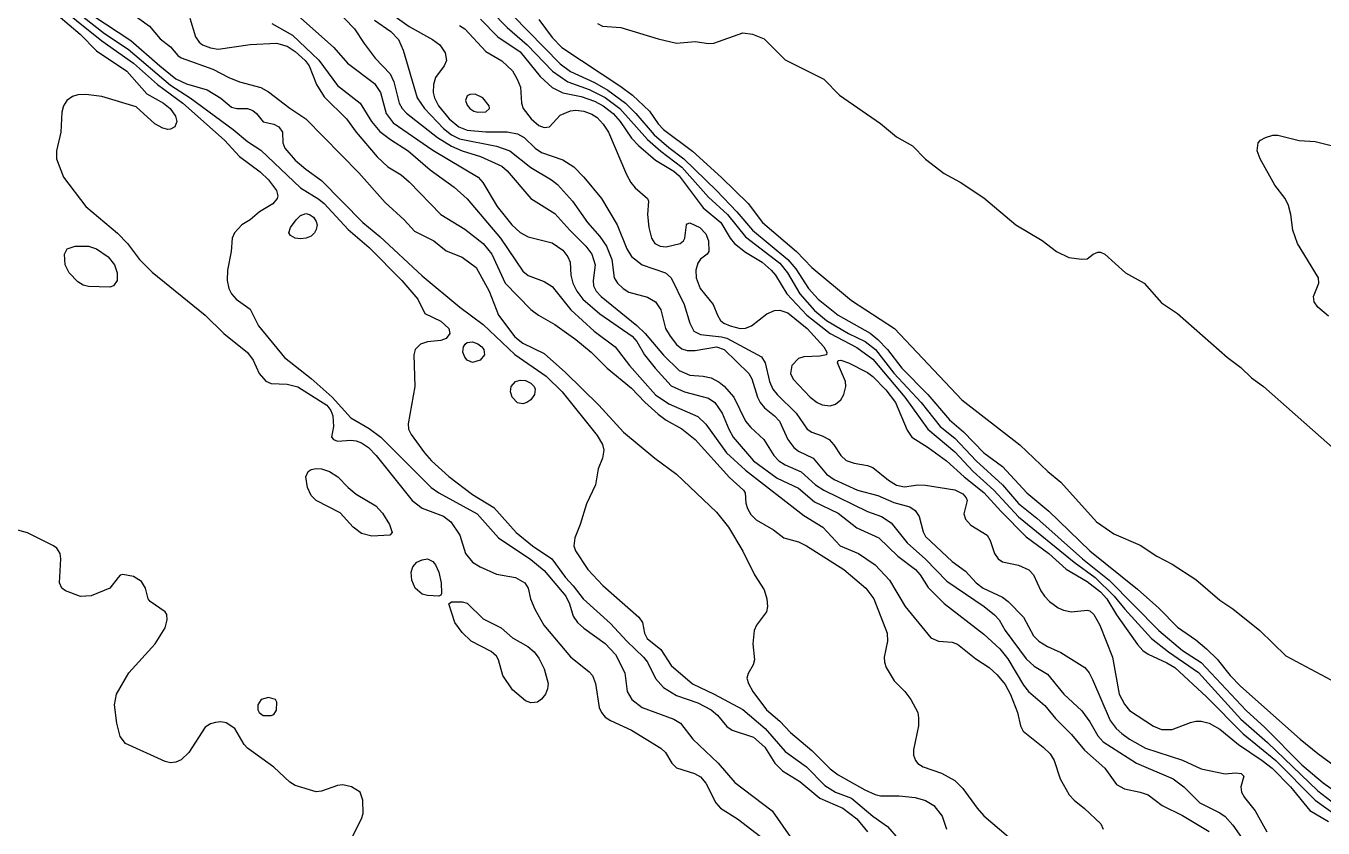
# Model space of a CAD drawing. Extents: x 474277 to 475042, y 254928 to 255625.
# Drawn here: x 474449.49 to 474487.03, y 255232.04 to 255255.24 of the extents above; entities that cross this region are included whole.
import ezdxf

# ---------------------------------------------------------------- set-up
doc = ezdxf.new("R2010")
doc.units = 0
doc.header["$MEASUREMENT"] = 0
doc.layers.add('BaseMapV2_DTM_export_MonNov09090547073261 — entities', color=1, linetype='CONTINUOUS')

msp = doc.modelspace()

# ---------------------------------------------------------------- linework, layer by layer
at = {"layer": 'BaseMapV2_DTM_export_MonNov09090547073261 — entities', "color": 15, "linetype": 'Continuous', "true_color": 0xb7484b}
for points in [[(474450.302, 255256.168, 90), (474451.759, 255255.026, 90), (474452.449, 255254.567, 90), (474453.676, 255253.532, 90), (474454.237, 255253.166, 90), (474455.486, 255252.246, 90), (474455.899, 255251.902, 90), (474456.283, 255251.646, 90), (474457.432, 255250.559, 90), (474457.969, 255250.233, 90), (474458.123, 255250.105, 90), (474458.813, 255249.351, 90), (474459.426, 255248.838, 90), (474460.365, 255247.875, 90), (474460.828, 255247.338, 90), (474461.037, 255246.926, 90), (474461.497, 255246.702, 90), (474461.729, 255246.495, 90), (474461.758, 255246.342, 90), (474461.65, 255246.204, 90), (474461.497, 255246.141, 90), (474461.113, 255246.103, 90), (474460.911, 255246.035, 90), (474460.755, 255245.882, 90), (474460.716, 255245.728, 90), (474460.744, 255244.808, 90), (474460.553, 255243.735, 90), (474460.561, 255243.581, 90), (474460.637, 255243.428, 90), (474461.025, 255242.891, 90), (474461.227, 255242.661, 90), (474461.727, 255242.21, 90), (474462.417, 255241.688, 90), (474463.03, 255241.314, 90), (474463.68, 255240.591, 90), (474464.153, 255240.208, 90), (474464.709, 255239.824, 90), (474465.1, 255239.288, 90), (474465.33, 255239.048, 90), (474465.615, 255238.674, 90), (474466.404, 255237.952, 90), (474466.877, 255237.447, 90), (474467.363, 255236.987, 90), (474467.481, 255236.834, 90), (474467.707, 255236.369, 90), (474467.937, 255236.108, 90), (474468.321, 255235.878, 90), (474468.934, 255235.657, 90), (474469.318, 255235.455, 90), (474469.502, 255235.3, 90), (474469.778, 255234.979, 90), (474469.931, 255234.867, 90), (474470.544, 255234.665, 90), (474470.875, 255234.38, 90), (474471.168, 255233.92, 90), (474471.388, 255233.69, 90), (474471.89, 255233.383, 90), (474472.461, 255232.907, 90), (474473.127, 255232.617, 90), (474473.536, 255232.31, 90), (474473.841, 255231.927, 90)], [(474450.217, 255256.003, 90.25), (474451.682, 255254.812, 90.25), (474452.602, 255254.165, 90.25), (474453.296, 255253.549, 90.25), (474454.025, 255253.012, 90.25), (474455.235, 255251.939, 90.25), (474455.669, 255251.464, 90.25), (474456.263, 255251.019, 90.25), (474456.513, 255250.793, 90.25), (474456.739, 255250.482, 90.25), (474456.775, 255250.329, 90.25), (474456.761, 255250.252, 90.25), (474456.63, 255250.099, 90.25), (474456.248, 255249.869, 90.25), (474455.976, 255249.639, 90.25), (474455.74, 255249.485, 90.25), (474455.528, 255249.255, 90.25), (474455.456, 255249.102, 90.25), (474455.428, 255248.719, 90.25), (474455.321, 255248.182, 90.25), (474455.312, 255247.875, 90.25), (474455.359, 255247.645, 90.25), (474455.438, 255247.492, 90.25), (474455.575, 255247.338, 90.25), (474455.976, 255247.049, 90.25), (474456.218, 255246.572, 90.25), (474456.974, 255245.652, 90.25), (474457.739, 255245.043, 90.25), (474458.353, 255244.501, 90.25), (474458.89, 255243.907, 90.25), (474459.426, 255243.599, 90.25), (474459.757, 255243.351, 90.25), (474461.217, 255241.894, 90.25), (474461.441, 255241.741, 90.25), (474462.552, 255241.128, 90.25), (474463.168, 255240.438, 90.25), (474464.104, 255239.807, 90.25), (474464.487, 255239.488, 90.25), (474465.115, 255238.751, 90.25), (474465.225, 255238.521, 90.25), (474465.33, 255238.17, 90.25), (474465.456, 255237.984, 90.25), (474465.637, 255237.817, 90.25), (474466.25, 255237.377, 90.25), (474466.556, 255237.064, 90.25), (474466.819, 255236.527, 90.25), (474466.894, 255235.99, 90.25), (474467.022, 255235.76, 90.25), (474467.324, 255235.53, 90.25), (474468.244, 255235.191, 90.25), (474468.429, 255235.07, 90.25), (474468.786, 255234.61, 90.25), (474469.52, 255233.92, 90.25), (474470.008, 255233.359, 90.25), (474471.09, 255232.54, 90.25), (474471.925, 255231.331, 90.25)], [(474458.43, 255255.747, 88.5), (474458.995, 255255.159, 88.5), (474459.273, 255254.732, 88.5), (474459.593, 255254.316, 88.5), (474460.028, 255253.856, 88.5), (474460.141, 255253.626, 88.5), (474460.293, 255253.012, 88.5), (474460.377, 255252.859, 88.5), (474460.5, 255252.72, 88.5), (474461.396, 255252.016, 88.5), (474461.803, 255251.769, 88.5), (474462.11, 255251.633, 88.5), (474462.647, 255251.464, 88.5), (474463.26, 255251.185, 88.5), (474463.413, 255251.053, 88.5), (474464.104, 255250.248, 88.5), (474464.794, 255249.821, 88.5), (474465.226, 255249.332, 88.5), (474465.698, 255248.872, 88.5), (474465.869, 255248.642, 88.5), (474465.963, 255248.335, 88.5), (474465.905, 255247.875, 88.5), (474465.916, 255247.722, 88.5), (474465.995, 255247.568, 88.5), (474466.137, 255247.415, 88.5), (474467.171, 255246.577, 88.5), (474467.408, 255246.342, 88.5), (474467.937, 255245.72, 88.5), (474468.397, 255245.276, 88.5), (474468.704, 255245.144, 88.5), (474469.088, 255245.114, 88.5), (474469.318, 255245.061, 88.5), (474469.548, 255244.942, 88.5), (474469.701, 255244.822, 88.5), (474469.979, 255244.501, 88.5), (474470.316, 255243.811, 88.5), (474470.468, 255243.629, 88.5), (474470.844, 255243.275, 88.5), (474471.135, 255242.815, 88.5), (474471.28, 255242.661, 88.5), (474471.464, 255242.543, 88.5), (474471.925, 255242.34, 88.5), (474472.345, 255241.971, 88.5), (474472.581, 255241.818, 88.5), (474473.841, 255241.199, 88.5), (474474.246, 255241.051, 88.5), (474474.532, 255240.87, 88.5), (474474.992, 255240.288, 88.5), (474475.528, 255239.815, 88.5), (474476.142, 255239.185, 88.5), (474477.223, 255238.444, 88.5), (474477.522, 255238.209, 88.5), (474477.653, 255238.061, 88.5), (474477.834, 255237.754, 88.5), (474478.442, 255236.93, 88.5), (474478.672, 255236.721, 88.5), (474479.055, 255236.486, 88.5), (474479.524, 255235.914, 88.5), (474480.052, 255235.428, 88.5), (474480.282, 255235.11, 88.5), (474480.512, 255234.703, 88.5), (474480.666, 255234.536, 88.5), (474481.628, 255233.92, 88.5), (474482.691, 255233.46, 88.5), (474483.003, 255233.23, 88.5), (474483.462, 255232.77, 88.5), (474484.039, 255232.483, 88.5), (474484.193, 255232.376, 88.5), (474484.423, 255232.127, 88.5), (474484.806, 255231.569, 88.5)], [(474459.701, 255255.85, 88), (474460.576, 255255.23, 88), (474461.256, 255254.853, 88), (474461.463, 255254.699, 88), (474461.626, 255254.469, 88), (474461.664, 255254.239, 88), (474461.591, 255254.086, 88), (474461.343, 255253.75, 88), (474461.282, 255253.549, 88), (474461.279, 255253.319, 88), (474461.317, 255253.166, 88), (474461.429, 255252.936, 88), (474461.742, 255252.552, 88), (474462.02, 255252.322, 88), (474462.263, 255252.227, 88), (474462.8, 255252.177, 88), (474463.413, 255252.18, 88), (474463.72, 255252.122, 88), (474463.908, 255252.016, 88), (474464.231, 255251.709, 88), (474464.41, 255251.585, 88), (474465.024, 255251.368, 88), (474465.347, 255251.172, 88), (474465.637, 255250.871, 88), (474466.149, 255250.252, 88), (474466.602, 255249.485, 88), (474466.884, 255248.795, 88), (474467.017, 255248.569, 88), (474467.324, 255248.337, 88), (474468.003, 255248.105, 88), (474468.167, 255247.954, 88), (474468.543, 255247.185, 88), (474468.704, 255246.643, 88), (474468.822, 255246.418, 88), (474469.011, 255246.317, 88), (474469.624, 255246.251, 88), (474469.778, 255246.208, 88), (474470.774, 255245.671, 88), (474470.887, 255245.498, 88), (474471.01, 255244.961, 88), (474471.109, 255244.731, 88), (474471.228, 255244.578, 88), (474471.782, 255244.041, 88), (474472.095, 255243.581, 88), (474472.231, 255243.494, 88), (474472.538, 255243.387, 88), (474472.735, 255243.275, 88), (474472.874, 255243.121, 88), (474473.075, 255242.815, 88), (474473.228, 255242.675, 88), (474473.458, 255242.597, 88), (474473.841, 255242.532, 88), (474473.995, 255242.471, 88), (474474.455, 255242.102, 88), (474474.685, 255241.962, 88), (474474.915, 255241.909, 88), (474475.298, 255241.964, 88), (474475.528, 255241.961, 88), (474476.372, 255241.824, 88), (474476.602, 255241.712, 88), (474476.705, 255241.588, 88), (474476.73, 255241.511, 88), (474476.637, 255241.128, 88), (474476.685, 255240.974, 88), (474476.832, 255240.799, 88), (474477.306, 255240.514, 88), (474477.396, 255240.361, 88), (474477.517, 255239.978, 88), (474477.626, 255239.824, 88), (474477.752, 255239.739, 88), (474478.212, 255239.642, 88), (474478.519, 255239.512, 88), (474478.654, 255239.364, 88), (474478.863, 255238.904, 88), (474478.967, 255238.751, 88), (474479.115, 255238.597, 88), (474479.362, 255238.411, 88), (474479.515, 255238.341, 88), (474479.746, 255238.292, 88), (474480.206, 255238.345, 88), (474480.282, 255238.323, 88), (474480.398, 255238.214, 88), (474480.57, 255237.907, 88), (474480.933, 255236.987, 88), (474481.131, 255235.914, 88), (474481.279, 255235.621, 88), (474481.432, 255235.443, 88), (474482.122, 255234.988, 88), (474482.352, 255234.891, 88), (474482.659, 255234.891, 88), (474483.196, 255235.097, 88), (474483.349, 255235.128, 88), (474483.503, 255235.131, 88), (474483.733, 255235.075, 88), (474484.039, 255234.902, 88), (474484.587, 255234.457, 88), (474485.267, 255233.997, 88), (474485.557, 255233.767, 88), (474486.088, 255233.23, 88), (474486.646, 255232.551, 88), (474487.183, 255232.231, 88)], [(474463.107, 255256.033, 87), (474464.947, 255254.145, 87), (474465.254, 255253.924, 87), (474465.944, 255253.603, 87), (474466.327, 255253.388, 87), (474466.842, 255253.012, 87), (474467.143, 255252.706, 87), (474467.668, 255252.092, 87), (474468.091, 255251.724, 87), (474468.529, 255251.402, 87), (474469.471, 255250.486, 87), (474470.067, 255249.869, 87), (474470.513, 255249.332, 87), (474471.543, 255248.489, 87), (474471.771, 255248.219, 87), (474472.141, 255247.645, 87), (474472.422, 255247.338, 87), (474473.001, 255246.878, 87), (474473.918, 255246.352, 87), (474474.148, 255246.176, 87), (474474.429, 255245.882, 87), (474474.838, 255245.341, 87), (474475.596, 255244.578, 87), (474476.218, 255243.852, 87), (474476.62, 255243.505, 87), (474477.216, 255242.891, 87), (474477.752, 255242.494, 87), (474478.46, 255241.741, 87), (474479.091, 255241.204, 87), (474480.282, 255240.058, 87), (474481.662, 255238.952, 87), (474482.276, 255238.398, 87), (474482.813, 255237.851, 87), (474483.349, 255237.483, 87), (474483.656, 255237.223, 87), (474483.963, 255236.927, 87), (474484.346, 255236.45, 87), (474484.639, 255236.144, 87), (474486.363, 255234.61, 87), (474486.876, 255234.192, 87), (474488.333, 255233.122, 87)], [(474450.425, 255255.543, 90.5), (474451.055, 255255.006, 90.5), (474451.529, 255254.528, 90.5), (474452.41, 255253.933, 90.5), (474452.986, 255253.28, 90.5), (474453.466, 255253.012, 90.5), (474453.667, 255252.859, 90.5), (474453.82, 255252.629, 90.5), (474453.852, 255252.476, 90.5), (474453.794, 255252.322, 90.5), (474453.676, 255252.256, 90.5), (474453.599, 255252.25, 90.5), (474453.446, 255252.29, 90.5), (474453.216, 255252.415, 90.5), (474452.679, 255252.899, 90.5), (474451.682, 255253.201, 90.5), (474451.222, 255253.259, 90.5), (474450.992, 255253.255, 90.5), (474450.839, 255253.206, 90.5), (474450.672, 255253.089, 90.5), (474450.579, 255252.936, 90.5), (474450.532, 255252.75, 90.5), (474450.499, 255252.169, 90.5), (474450.375, 255251.632, 90.5), (474450.369, 255251.402, 90.5), (474450.58, 255250.866, 90.5), (474451.218, 255250.022, 90.5), (474452.142, 255249.252, 90.5), (474452.428, 255248.949, 90.5), (474452.778, 255248.489, 90.5), (474453.139, 255248.118, 90.5), (474454.672, 255246.88, 90.5), (474455.216, 255246.342, 90.5), (474455.899, 255245.793, 90.5), (474456.067, 255245.575, 90.5), (474456.241, 255245.192, 90.5), (474456.436, 255244.97, 90.5), (474456.589, 255244.9, 90.5), (474457.049, 255244.883, 90.5), (474457.356, 255244.802, 90.5), (474458.199, 255244.275, 90.5), (474458.313, 255244.118, 90.5), (474458.367, 255243.965, 90.5), (474458.387, 255243.658, 90.5), (474458.334, 255243.351, 90.5), (474458.386, 255243.275, 90.5), (474458.506, 255243.23, 90.5), (474458.89, 255243.262, 90.5), (474459.043, 255243.244, 90.5), (474459.196, 255243.187, 90.5), (474459.401, 255243.045, 90.5), (474459.628, 255242.815, 90.5), (474460.667, 255241.511, 90.5), (474460.96, 255241.291, 90.5), (474461.573, 255241.057, 90.5), (474461.789, 255240.898, 90.5), (474462.046, 255240.514, 90.5), (474462.212, 255239.978, 90.5), (474462.417, 255239.732, 90.5), (474462.633, 255239.594, 90.5), (474463.107, 255239.38, 90.5), (474463.66, 255239.287, 90.5), (474463.928, 255239.134, 90.5), (474464.02, 255238.981, 90.5), (474464.096, 255238.674, 90.5), (474464.214, 255238.367, 90.5), (474464.482, 255237.907, 90.5), (474465.254, 255236.996, 90.5), (474465.79, 255236.559, 90.5), (474465.884, 255236.45, 90.5), (474465.969, 255236.22, 90.5), (474466.081, 255235.53, 90.5), (474466.143, 255235.377, 90.5), (474466.25, 255235.246, 90.5), (474466.404, 255235.149, 90.5), (474467.017, 255234.871, 90.5), (474467.861, 255234.347, 90.5), (474467.995, 255234.227, 90.5), (474468.182, 255233.92, 90.5), (474468.321, 255233.784, 90.5), (474468.842, 255233.613, 90.5), (474469.011, 255233.517, 90.5), (474469.164, 255233.339, 90.5), (474469.459, 255232.77, 90.5), (474469.595, 255232.617, 90.5), (474470.084, 255232.309, 90.5), (474471.004, 255231.6, 90.5)], [(474451.429, 255255.543, 89.75), (474452.525, 255254.826, 89.75), (474453.365, 255254.086, 89.75), (474453.829, 255253.718, 89.75), (474454.136, 255253.566, 89.75), (474454.736, 255253.396, 89.75), (474455.132, 255253.153, 89.75), (474455.439, 255252.893, 89.75), (474455.592, 255252.853, 89.75), (474455.899, 255252.855, 89.75), (474456.053, 255252.798, 89.75), (474456.166, 255252.706, 89.75), (474456.359, 255252.467, 89.75), (474456.666, 255252.4, 89.75), (474456.812, 255252.322, 89.75), (474456.91, 255252.169, 89.75), (474456.928, 255251.862, 89.75), (474456.982, 255251.709, 89.75), (474457.279, 255251.359, 89.75), (474457.586, 255251.1, 89.75), (474458.046, 255250.774, 89.75), (474459.235, 255249.562, 89.75), (474459.733, 255249.157, 89.75), (474460.96, 255248.01, 89.75), (474462.044, 255247.108, 89.75), (474462.723, 255246.611, 89.75), (474463.643, 255245.739, 89.75), (474464.543, 255245.115, 89.75), (474465.012, 255244.655, 89.75), (474466.02, 255243.399, 89.75), (474466.174, 255243.131, 89.75), (474466.211, 255242.968, 89.75), (474466.174, 255242.741, 89.75), (474466.049, 255242.431, 89.75), (474465.976, 255241.971, 89.75), (474465.714, 255241.419, 89.75), (474465.531, 255240.821, 89.75), (474465.377, 255240.438, 89.75), (474465.35, 255240.208, 89.75), (474465.395, 255240.054, 89.75), (474465.752, 255239.517, 89.75), (474466.185, 255239.057, 89.75), (474467.23, 255238.137, 89.75), (474467.333, 255237.984, 89.75), (474467.392, 255237.677, 89.75), (474467.464, 255237.524, 89.75), (474467.861, 255237.209, 89.75), (474468.167, 255236.74, 89.75), (474468.781, 255236.207, 89.75), (474469.406, 255235.914, 89.75), (474470.238, 255235.464, 89.75), (474470.886, 255234.917, 89.75), (474471.464, 255234.251, 89.75), (474472.078, 255233.808, 89.75), (474472.615, 255233.271, 89.75), (474472.921, 255233.08, 89.75), (474473.381, 255232.901, 89.75), (474473.995, 255232.384, 89.75), (474474.421, 255232.08, 89.75), (474475.375, 255230.983, 89.75)], [(474452.449, 255255.682, 89.5), (474453.062, 255255.235, 89.5), (474453.369, 255254.875, 89.5), (474453.676, 255254.642, 89.5), (474453.884, 255254.393, 89.5), (474453.982, 255254.325, 89.5), (474454.902, 255253.994, 89.5), (474455.362, 255253.751, 89.5), (474455.669, 255253.627, 89.5), (474456.283, 255253.464, 89.5), (474456.513, 255253.336, 89.5), (474457.126, 255252.862, 89.5), (474457.591, 255252.552, 89.5), (474459.12, 255250.994, 89.5), (474459.886, 255250.137, 89.5), (474460.433, 255249.639, 89.5), (474460.73, 255249.303, 89.5), (474461.29, 255249.025, 89.5), (474461.65, 255248.733, 89.5), (474462.11, 255248.556, 89.5), (474462.517, 255248.259, 89.5), (474462.9, 255247.568, 89.5), (474463.164, 255246.878, 89.5), (474463.643, 255246.249, 89.5), (474463.874, 255246.068, 89.5), (474464.487, 255245.764, 89.5), (474465.1, 255245.221, 89.5), (474466.066, 255244.271, 89.5), (474466.787, 255243.493, 89.5), (474467.688, 255242.738, 89.5), (474468.321, 255242.277, 89.5), (474469.471, 255241.182, 89.5), (474469.82, 255240.744, 89.5), (474470.238, 255240.046, 89.5), (474470.573, 255239.364, 89.5), (474470.851, 255238.927, 89.5), (474470.935, 255238.674, 89.5), (474470.948, 255238.444, 89.5), (474470.918, 255238.291, 89.5), (474470.629, 255237.907, 89.5), (474470.567, 255237.754, 89.5), (474470.524, 255237.371, 89.5), (474470.576, 255236.91, 89.5), (474470.536, 255236.757, 89.5), (474470.391, 255236.512, 89.5), (474470.352, 255236.374, 89.5), (474470.398, 255236.22, 89.5), (474470.531, 255235.99, 89.5), (474470.922, 255235.454, 89.5), (474471.311, 255235.132, 89.5), (474471.618, 255234.803, 89.5), (474472.231, 255234.281, 89.5), (474472.768, 255233.751, 89.5), (474472.998, 255233.575, 89.5), (474473.765, 255233.144, 89.5), (474474.071, 255233.008, 89.5), (474474.225, 255232.974, 89.5), (474474.762, 255232.97, 89.5), (474475.222, 255232.922, 89.5), (474475.528, 255232.839, 89.5), (474475.769, 255232.693, 89.5), (474476.002, 255232.387, 89.5), (474476.128, 255232.003, 89.5)], [(474454.229, 255255.466, 89.25), (474454.393, 255254.929, 89.25), (474454.499, 255254.776, 89.25), (474454.6, 255254.699, 89.25), (474454.826, 255254.606, 89.25), (474455.056, 255254.572, 89.25), (474455.976, 255254.71, 89.25), (474456.743, 255254.744, 89.25), (474457.049, 255254.658, 89.25), (474457.279, 255254.505, 89.25), (474457.568, 255254.239, 89.25), (474457.687, 255254.086, 89.25), (474457.894, 255253.549, 89.25), (474458.123, 255253.193, 89.25), (474458.765, 255252.552, 89.25), (474459.047, 255252.169, 89.25), (474459.656, 255251.453, 89.25), (474459.963, 255251.169, 89.25), (474460.346, 255250.932, 89.25), (474460.576, 255250.737, 89.25), (474461.497, 255249.791, 89.25), (474462.187, 255249.369, 89.25), (474462.723, 255248.954, 89.25), (474462.972, 255248.642, 89.25), (474463.357, 255247.799, 89.25), (474464.104, 255247.043, 89.25), (474464.326, 255246.878, 89.25), (474464.794, 255246.61, 89.25), (474465.407, 255246.173, 89.25), (474465.843, 255245.805, 89.25), (474466.315, 255245.345, 89.25), (474467.017, 255244.766, 89.25), (474467.401, 255244.357, 89.25), (474467.784, 255244.013, 89.25), (474468.014, 255243.838, 89.25), (474468.474, 255243.592, 89.25), (474468.856, 255243.275, 89.25), (474469.854, 255242.182, 89.25), (474470.26, 255241.818, 89.25), (474470.301, 255241.741, 89.25), (474470.324, 255241.434, 89.25), (474470.37, 255241.281, 89.25), (474470.468, 255241.114, 89.25), (474470.621, 255240.954, 89.25), (474471.125, 255240.668, 89.25), (474471.422, 255240.438, 89.25), (474471.848, 255240.32, 89.25), (474472.078, 255240.201, 89.25), (474473.161, 255239.517, 89.25), (474473.797, 255238.981, 89.25), (474474.026, 255238.674, 89.25), (474474.411, 255237.677, 89.25), (474474.426, 255237.447, 89.25), (474474.33, 255236.987, 89.25), (474474.337, 255236.834, 89.25), (474474.388, 255236.68, 89.25), (474474.618, 255236.297, 89.25), (474474.922, 255235.99, 89.25), (474475.099, 255235.76, 89.25), (474475.298, 255235.377, 89.25), (474475.325, 255235.224, 89.25), (474475.318, 255234.994, 89.25), (474475.172, 255234.303, 89.25), (474475.181, 255234.15, 89.25), (474475.232, 255233.997, 89.25), (474475.298, 255233.909, 89.25), (474475.452, 255233.806, 89.25), (474475.988, 255233.631, 89.25), (474476.372, 255233.413, 89.25), (474476.602, 255233.186, 89.25), (474477.016, 255232.617, 89.25), (474477.215, 255232.394, 89.25), (474478.902, 255230.955, 89.25)], [(474457.433, 255255.482, 88.75), (474458.399, 255254.623, 88.75), (474458.793, 255254.163, 88.75), (474459.58, 255253.577, 88.75), (474459.747, 255253.319, 88.75), (474459.913, 255252.706, 88.75), (474460.116, 255252.441, 88.75), (474461.267, 255251.648, 88.75), (474462.576, 255250.866, 88.75), (474462.713, 255250.712, 88.75), (474463.126, 255250.022, 88.75), (474463.549, 255249.485, 88.75), (474463.797, 255249.27, 88.75), (474464.027, 255249.147, 88.75), (474464.717, 255248.966, 88.75), (474465.024, 255248.752, 88.75), (474465.169, 255248.565, 88.75), (474465.242, 255248.412, 88.75), (474465.263, 255248.029, 88.75), (474465.32, 255247.799, 88.75), (474465.43, 255247.568, 88.75), (474465.602, 255247.338, 88.75), (474466.097, 255246.914, 88.75), (474467.031, 255246.265, 88.75), (474467.167, 255246.112, 88.75), (474467.394, 255245.728, 88.75), (474467.696, 255245.345, 88.75), (474468.167, 255244.836, 88.75), (474468.551, 255244.656, 88.75), (474469.241, 255244.473, 88.75), (474469.424, 255244.348, 88.75), (474469.643, 255244.041, 88.75), (474469.828, 255243.581, 88.75), (474469.957, 255243.351, 88.75), (474470.549, 255242.661, 88.75), (474471.234, 255242.161, 88.75), (474471.848, 255241.87, 88.75), (474472.308, 255241.475, 88.75), (474472.998, 255241.149, 88.75), (474473.535, 255240.725, 88.75), (474474.172, 255240.438, 88.75), (474474.721, 255239.901, 88.75), (474475.236, 255239.517, 88.75), (474475.37, 255239.364, 88.75), (474475.605, 255239, 88.75), (474476.065, 255238.539, 88.75), (474477.215, 255237.65, 88.75), (474477.675, 255237.219, 88.75), (474477.905, 255236.939, 88.75), (474478.365, 255236.173, 88.75), (474478.504, 255235.99, 88.75), (474478.979, 255235.588, 88.75), (474479.285, 255235.207, 88.75), (474479.746, 255234.749, 88.75), (474480.129, 255234.294, 88.75), (474480.71, 255233.767, 88.75), (474481.049, 255233.3, 88.75), (474481.279, 255233.169, 88.75), (474481.739, 255233.079, 88.75), (474481.969, 255232.998, 88.75), (474482.371, 255232.693, 88.75), (474482.966, 255232.406, 88.75), (474483.733, 255231.941, 88.75)], [(474459.58, 255255.411, 88.25), (474460.047, 255255.083, 88.25), (474460.27, 255254.854, 88.25), (474460.409, 255254.546, 88.25), (474460.81, 255253.166, 88.25), (474461.021, 255252.859, 88.25), (474461.573, 255252.281, 88.25), (474461.803, 255252.097, 88.25), (474462.033, 255251.975, 88.25), (474463.107, 255251.761, 88.25), (474463.49, 255251.634, 88.25), (474464.104, 255251.147, 88.25), (474464.699, 255250.789, 88.25), (474464.87, 255250.652, 88.25), (474465.312, 255250.175, 88.25), (474465.738, 255249.562, 88.25), (474466.097, 255249.149, 88.25), (474466.289, 255248.872, 88.25), (474466.445, 255248.489, 88.25), (474466.518, 255247.952, 88.25), (474466.609, 255247.799, 88.25), (474466.774, 255247.645, 88.25), (474466.941, 255247.544, 88.25), (474467.477, 255247.399, 88.25), (474467.713, 255247.262, 88.25), (474467.861, 255247.032, 88.25), (474468, 255246.495, 88.25), (474468.133, 255246.265, 88.25), (474468.321, 255246.029, 88.25), (474468.474, 255245.901, 88.25), (474468.627, 255245.851, 88.25), (474468.857, 255245.854, 88.25), (474469.471, 255245.956, 88.25), (474469.701, 255245.879, 88.25), (474470.415, 255245.192, 88.25), (474470.494, 255245.038, 88.25), (474470.657, 255244.501, 88.25), (474470.737, 255244.348, 88.25), (474470.864, 255244.195, 88.25), (474471.158, 255243.962, 88.25), (474471.295, 255243.811, 88.25), (474471.536, 255243.275, 88.25), (474471.71, 255243.045, 88.25), (474471.848, 255242.945, 88.25), (474472.268, 255242.738, 88.25), (474472.657, 255242.278, 88.25), (474472.88, 255242.124, 88.25), (474473.553, 255241.818, 88.25), (474474.148, 255241.661, 88.25), (474474.608, 255241.455, 88.25), (474475.068, 255241.329, 88.25), (474475.222, 255241.226, 88.25), (474475.341, 255241.051, 88.25), (474475.452, 255240.611, 88.25), (474475.528, 255240.475, 88.25), (474476.295, 255239.75, 88.25), (474476.678, 255239.466, 88.25), (474476.995, 255239.134, 88.25), (474477.189, 255238.981, 88.25), (474477.752, 255238.721, 88.25), (474477.917, 255238.597, 88.25), (474478.356, 255238.137, 88.25), (474478.654, 255237.601, 88.25), (474478.802, 255237.447, 88.25), (474479.055, 255237.294, 88.25), (474479.439, 255237.121, 88.25), (474480.134, 255236.68, 88.25), (474480.257, 255236.527, 88.25), (474480.359, 255236.335, 88.25), (474480.872, 255235.147, 88.25), (474481.044, 255234.917, 88.25), (474481.202, 255234.772, 88.25), (474481.432, 255234.608, 88.25), (474481.892, 255234.352, 88.25), (474482.966, 255234.005, 88.25), (474483.503, 255233.748, 88.25), (474484.193, 255233.612, 88.25), (474484.499, 255233.632, 88.25), (474484.658, 255233.613, 88.25), (474484.737, 255233.537, 88.25), (474484.653, 255233.23, 88.25), (474484.674, 255233.077, 88.25), (474484.757, 255232.923, 88.25), (474485.062, 255232.54, 88.25), (474485.404, 255231.927, 88.25)], [(474462.647, 255255.443, 87.5), (474463.148, 255254.929, 87.5), (474463.797, 255254.493, 87.5), (474464.368, 255253.779, 87.5), (474464.717, 255253.462, 87.5), (474465.024, 255253.31, 87.5), (474465.56, 255253.198, 87.5), (474465.944, 255253.071, 87.5), (474466.195, 255252.936, 87.5), (474466.481, 255252.707, 87.5), (474466.688, 255252.476, 87.5), (474467.017, 255251.999, 87.5), (474467.215, 255251.786, 87.5), (474467.707, 255251.363, 87.5), (474468.244, 255251.039, 87.5), (474468.397, 255250.903, 87.5), (474469.088, 255249.985, 87.5), (474469.598, 255249.562, 87.5), (474469.867, 255249.102, 87.5), (474469.994, 255248.949, 87.5), (474470.314, 255248.695, 87.5), (474470.796, 255248.412, 87.5), (474471.06, 255248.182, 87.5), (474471.185, 255248.029, 87.5), (474471.512, 255247.492, 87.5), (474472.087, 255246.878, 87.5), (474472.768, 255246.345, 87.5), (474473.535, 255245.943, 87.5), (474473.995, 255245.603, 87.5), (474474.924, 255244.501, 87.5), (474475.595, 255243.581, 87.5), (474476.372, 255242.922, 87.5), (474476.904, 255242.354, 87.5), (474477.501, 255241.818, 87.5), (474478.212, 255241.04, 87.5), (474479.822, 255239.726, 87.5), (474480.436, 255239.283, 87.5), (474480.989, 255238.751, 87.5), (474481.292, 255238.367, 87.5), (474482.061, 255237.524, 87.5), (474482.554, 255237.141, 87.5), (474483.426, 255236.536, 87.5), (474484.653, 255235.185, 87.5), (474485.42, 255234.509, 87.5), (474486.876, 255233.111, 87.5), (474487.63, 255232.54, 87.5)], [(474462.953, 255255.673, 87.25), (474463.413, 255255.198, 87.25), (474463.996, 255254.699, 87.25), (474464.724, 255253.933, 87.25), (474465.177, 255253.629, 87.25), (474465.79, 255253.403, 87.25), (474466.25, 255253.178, 87.25), (474466.68, 255252.859, 87.25), (474467.477, 255251.956, 87.25), (474467.861, 255251.621, 87.25), (474468.474, 255251.16, 87.25), (474469.241, 255250.288, 87.25), (474469.791, 255249.792, 87.25), (474470.314, 255249.145, 87.25), (474471.311, 255248.377, 87.25), (474471.528, 255248.105, 87.25), (474471.886, 255247.492, 87.25), (474472.308, 255247.009, 87.25), (474472.655, 255246.725, 87.25), (474473.294, 255246.342, 87.25), (474473.78, 255246.112, 87.25), (474474.075, 255245.882, 87.25), (474474.608, 255245.198, 87.25), (474475.399, 255244.348, 87.25), (474475.945, 255243.658, 87.25), (474476.372, 255243.315, 87.25), (474476.991, 255242.661, 87.25), (474477.75, 255241.971, 87.25), (474478.212, 255241.432, 87.25), (474478.749, 255240.999, 87.25), (474480.067, 255239.824, 87.25), (474480.835, 255239.211, 87.25), (474482.282, 255237.754, 87.25), (474482.966, 255237.171, 87.25), (474483.503, 255236.825, 87.25), (474484.806, 255235.437, 87.25), (474485.343, 255234.949, 87.25), (474486.416, 255233.872, 87.25), (474487.03, 255233.344, 87.25), (474487.566, 255232.971, 87.25)], [(474464.334, 255255.428, 86.75), (474464.717, 255254.91, 86.75), (474465, 255254.623, 86.75), (474466.711, 255253.491, 86.75), (474467.042, 255253.243, 86.75), (474467.534, 255252.782, 86.75), (474467.784, 255252.416, 86.75), (474467.937, 255252.245, 86.75), (474468.781, 255251.623, 86.75), (474469.624, 255250.861, 86.75), (474470.391, 255250.109, 86.75), (474470.811, 255249.562, 86.75), (474471.794, 255248.719, 86.75), (474472.231, 255248.251, 86.75), (474473.381, 255247.303, 86.75), (474474.623, 255246.495, 86.75), (474476.574, 255244.425, 86.75), (474478.255, 255243.121, 86.75), (474479.067, 255242.354, 86.75), (474479.439, 255242.045, 86.75), (474480.469, 255240.898, 86.75), (474480.972, 255240.555, 86.75), (474481.739, 255240.226, 86.75), (474482.221, 255239.901, 86.75), (474482.66, 255239.671, 86.75), (474483.349, 255239.23, 86.75), (474484.039, 255238.628, 86.75), (474484.423, 255238.38, 86.75), (474485.199, 255237.754, 86.75), (474485.956, 255237.025, 86.75), (474487.26, 255236.325, 86.75)], [(474456.601, 255255.313, 89), (474457.203, 255254.972, 89), (474457.969, 255254.25, 89), (474458.506, 255253.525, 89), (474459.165, 255253.012, 89), (474459.492, 255252.476, 89), (474459.733, 255252.19, 89), (474460.04, 255251.955, 89), (474460.547, 255251.632, 89), (474461.19, 255251.082, 89), (474461.88, 255250.579, 89), (474462.263, 255250.246, 89), (474463.222, 255249.102, 89), (474463.874, 255248.151, 89), (474464.027, 255248.026, 89), (474464.487, 255247.853, 89), (474464.717, 255247.708, 89), (474465.262, 255247.032, 89), (474465.937, 255246.418, 89), (474466.542, 255245.958, 89), (474466.956, 255245.422, 89), (474467.707, 255244.575, 89), (474468.091, 255244.314, 89), (474468.934, 255243.948, 89), (474469.164, 255243.723, 89), (474469.767, 255242.891, 89), (474470.314, 255242.397, 89), (474472.001, 255241.084, 89), (474472.548, 255240.744, 89), (474473.053, 255240.208, 89), (474473.588, 255239.978, 89), (474474.071, 255239.65, 89), (474474.481, 255239.211, 89), (474474.931, 255238.444, 89), (474475.682, 255237.546, 89), (474475.901, 255237.447, 89), (474476.295, 255237.413, 89), (474476.448, 255237.36, 89), (474476.985, 255236.939, 89), (474477.369, 255236.681, 89), (474477.599, 255236.473, 89), (474477.829, 255236.192, 89), (474477.982, 255235.898, 89), (474478.185, 255235.377, 89), (474478.269, 255234.994, 89), (474478.348, 255234.84, 89), (474478.929, 255234.38, 89), (474479.132, 255234.184, 89), (474479.248, 255233.997, 89), (474479.419, 255233.46, 89), (474479.686, 255233, 89), (474479.822, 255232.846, 89), (474480.129, 255232.609, 89), (474480.601, 255232.157, 89), (474480.663, 255232.003, 89)], [(474462.033, 255255.257, 87.75), (474462.187, 255255.159, 87.75), (474462.8, 255254.507, 87.75), (474463.26, 255254.237, 87.75), (474463.567, 255253.942, 87.75), (474463.708, 255253.703, 87.75), (474463.8, 255253.473, 87.75), (474463.835, 255253.012, 87.75), (474463.875, 255252.859, 87.75), (474464.108, 255252.552, 87.75), (474464.334, 255252.361, 87.75), (474464.487, 255252.302, 87.75), (474464.64, 255252.329, 87.75), (474464.947, 255252.667, 87.75), (474465.254, 255252.792, 87.75), (474465.407, 255252.804, 87.75), (474465.637, 255252.774, 87.75), (474465.867, 255252.694, 87.75), (474466.02, 255252.59, 87.75), (474466.197, 255252.399, 87.75), (474466.35, 255252.169, 87.75), (474466.87, 255250.942, 87.75), (474466.994, 255250.712, 87.75), (474467.121, 255250.559, 87.75), (474467.48, 255250.252, 87.75), (474467.506, 255250.175, 87.75), (474467.478, 255249.792, 87.75), (474467.52, 255249.409, 87.75), (474467.596, 255249.102, 87.75), (474467.695, 255248.949, 87.75), (474467.849, 255248.872, 87.75), (474468.014, 255248.858, 87.75), (474468.419, 255248.949, 87.75), (474468.516, 255249.025, 87.75), (474468.561, 255249.102, 87.75), (474468.608, 255249.485, 87.75), (474468.627, 255249.523, 87.75), (474468.704, 255249.544, 87.75), (474468.995, 255249.409, 87.75), (474469.164, 255249.232, 87.75), (474469.244, 255249.025, 87.75), (474469.257, 255248.719, 87.75), (474469.206, 255248.642, 87.75), (474469.011, 255248.493, 87.75), (474468.934, 255248.379, 87.75), (474468.879, 255248.182, 87.75), (474468.883, 255247.952, 87.75), (474469.006, 255247.645, 87.75), (474469.376, 255247.185, 87.75), (474469.5, 255246.878, 87.75), (474469.595, 255246.725, 87.75), (474469.69, 255246.648, 87.75), (474469.869, 255246.572, 87.75), (474470.161, 255246.495, 87.75), (474470.314, 255246.496, 87.75), (474470.486, 255246.572, 87.75), (474470.928, 255246.919, 87.75), (474471.158, 255247.007, 87.75), (474471.311, 255247.021, 87.75), (474471.541, 255246.946, 87.75), (474472.099, 255246.495, 87.75), (474472.578, 255245.958, 87.75), (474472.666, 255245.805, 87.75), (474472.662, 255245.728, 87.75), (474472.461, 255245.69, 87.75), (474472.001, 255245.675, 87.75), (474471.848, 255245.621, 87.75), (474471.659, 255245.422, 87.75), (474471.617, 255245.192, 87.75), (474471.695, 255245.027, 87.75), (474472.189, 255244.501, 87.75), (474472.385, 255244.346, 87.75), (474472.538, 255244.28, 87.75), (474472.768, 255244.256, 87.75), (474472.921, 255244.302, 87.75), (474473.071, 255244.425, 87.75), (474473.159, 255244.578, 87.75), (474473.214, 255244.808, 87.75), (474473.208, 255244.961, 87.75), (474472.977, 255245.498, 87.75), (474472.998, 255245.565, 87.75), (474473.075, 255245.57, 87.75), (474473.293, 255245.498, 87.75), (474473.841, 255245.214, 87.75), (474473.995, 255245.105, 87.75), (474474.378, 255244.718, 87.75), (474474.66, 255244.348, 87.75), (474474.992, 255243.547, 87.75), (474475.128, 255243.351, 87.75), (474475.605, 255243.048, 87.75), (474476.127, 255242.661, 87.75), (474476.641, 255242.201, 87.75), (474477.215, 255241.749, 87.75), (474477.702, 255241.204, 87.75), (474478.442, 255240.465, 87.75), (474479.092, 255239.978, 87.75), (474479.592, 255239.524, 87.75), (474480.206, 255239.172, 87.75), (474480.589, 255238.873, 87.75), (474480.773, 255238.674, 87.75), (474481.049, 255238.21, 87.75), (474481.662, 255237.345, 87.75), (474481.816, 255237.173, 87.75), (474481.969, 255237.068, 87.75), (474482.506, 255236.822, 87.75), (474482.737, 255236.68, 87.75), (474483.656, 255235.834, 87.75), (474484.715, 255234.764, 87.75), (474485.668, 255233.997, 87.75), (474486.8, 255232.845, 87.75), (474487.49, 255232.358, 87.75)], [(474466.027, 255255.313, 86.5), (474466.174, 255255.235, 86.5), (474466.711, 255255.199, 86.5), (474467.784, 255254.871, 86.5), (474468.321, 255254.746, 86.5), (474468.857, 255254.791, 86.5), (474469.241, 255254.737, 86.5), (474469.394, 255254.743, 86.5), (474470.238, 255255.045, 86.5), (474470.52, 255255.006, 86.5), (474470.851, 255254.867, 86.5), (474471.464, 255254.26, 86.5), (474472.579, 255253.703, 86.5), (474473.033, 255253.243, 86.5), (474474.225, 255252.419, 86.5), (474474.685, 255252.036, 86.5), (474475.145, 255251.777, 86.5), (474475.528, 255251.386, 86.5), (474476.065, 255250.972, 86.5), (474476.525, 255250.722, 86.5), (474477.215, 255250.267, 86.5), (474478.135, 255249.491, 86.5), (474478.902, 255249.039, 86.5), (474479.318, 255248.719, 86.5), (474479.669, 255248.541, 86.5), (474480.052, 255248.495, 86.5), (474480.206, 255248.508, 86.5), (474480.377, 255248.642, 86.5), (474480.512, 255248.698, 86.5), (474480.589, 255248.702, 86.5), (474480.711, 255248.642, 86.5), (474481.311, 255248.105, 86.5), (474481.848, 255247.799, 86.5), (474482.352, 255247.233, 86.5), (474482.813, 255246.926, 86.5), (474484.269, 255245.654, 86.5), (474484.653, 255245.362, 86.5), (474484.959, 255245.061, 86.5), (474485.305, 255244.808, 86.5), (474487.643, 255242.749, 86.5)], [(474462.8, 255252.762, 87.75), (474462.906, 255252.859, 87.75), (474462.899, 255252.936, 87.75), (474462.713, 255253.166, 87.75), (474462.493, 255253.266, 87.75), (474462.34, 255253.26, 87.75), (474462.263, 255253.218, 87.75), (474462.213, 255253.089, 87.75), (474462.263, 255252.956, 87.75), (474462.34, 255252.859, 87.75), (474462.451, 255252.782, 87.75), (474462.57, 255252.745, 87.75), (474462.8, 255252.762, 87.75)], [(474487.183, 255246.851, 86.5), (474486.876, 255247.104, 86.5), (474486.769, 255247.262, 86.5), (474486.758, 255247.415, 86.5), (474486.91, 255247.799, 86.5), (474486.898, 255247.952, 86.5), (474486.291, 255248.949, 86.5), (474486.154, 255249.332, 86.5), (474486.102, 255249.792, 86.5), (474486.033, 255250.045, 86.5), (474485.931, 255250.252, 86.5), (474485.637, 255250.636, 86.5), (474485.208, 255251.402, 86.5), (474485.124, 255251.632, 86.5), (474485.153, 255251.862, 86.5), (474485.217, 255251.939, 86.5), (474485.362, 255252.016, 86.5), (474485.573, 255252.079, 86.5), (474485.726, 255252.085, 86.5), (474486.34, 255251.926, 86.5), (474486.8, 255251.9, 86.5), (474487.268, 255251.786, 86.5)], [(474457.602, 255249.102, 90.25), (474457.433, 255249.083, 90.25), (474457.279, 255249.108, 90.25), (474457.146, 255249.179, 90.25), (474457.094, 255249.255, 90.25), (474457.142, 255249.409, 90.25), (474457.313, 255249.639, 90.25), (474457.433, 255249.756, 90.25), (474457.586, 255249.813, 90.25), (474457.699, 255249.792, 90.25), (474457.813, 255249.715, 90.25), (474457.893, 255249.582, 90.25), (474457.913, 255249.485, 90.25), (474457.893, 255249.351, 90.25), (474457.839, 255249.255, 90.25), (474457.739, 255249.162, 90.25), (474457.602, 255249.102, 90.25)], [(474452.023, 255247.722, 90.75), (474451.912, 255247.689, 90.75), (474451.299, 255247.705, 90.75), (474451.145, 255247.742, 90.75), (474450.992, 255247.837, 90.75), (474450.739, 255248.105, 90.75), (474450.622, 255248.335, 90.75), (474450.605, 255248.642, 90.75), (474450.684, 255248.795, 90.75), (474450.915, 255248.875, 90.75), (474451.299, 255248.869, 90.75), (474451.529, 255248.792, 90.75), (474451.871, 255248.565, 90.75), (474452.056, 255248.335, 90.75), (474452.133, 255248.105, 90.75), (474452.128, 255247.875, 90.75), (474452.023, 255247.722, 90.75)], [(474462.634, 255245.575, 90), (474462.417, 255245.51, 90), (474462.259, 255245.575, 90), (474462.187, 255245.663, 90), (474462.138, 255245.805, 90), (474462.152, 255245.958, 90), (474462.197, 255246.035, 90), (474462.263, 255246.087, 90), (474462.417, 255246.109, 90), (474462.57, 255246.051, 90), (474462.683, 255245.958, 90), (474462.738, 255245.882, 90), (474462.761, 255245.728, 90), (474462.634, 255245.575, 90)], [(474463.987, 255244.348, 90), (474463.874, 255244.312, 90), (474463.72, 255244.336, 90), (474463.559, 255244.501, 90), (474463.516, 255244.655, 90), (474463.533, 255244.808, 90), (474463.659, 255244.961, 90), (474463.797, 255244.998, 90), (474463.95, 255244.985, 90), (474464.104, 255244.913, 90), (474464.197, 255244.808, 90), (474464.223, 255244.731, 90), (474464.207, 255244.578, 90), (474464.104, 255244.43, 90), (474463.987, 255244.348, 90)], [(474460.025, 255240.514, 90.75), (474459.503, 255240.479, 90.75), (474459.196, 255240.56, 90.75), (474458.956, 255240.744, 90.75), (474458.583, 255241.16, 90.75), (474457.891, 255241.511, 90.75), (474457.741, 255241.664, 90.75), (474457.64, 255241.894, 90.75), (474457.591, 255242.201, 90.75), (474457.654, 255242.354, 90.75), (474457.739, 255242.407, 90.75), (474457.893, 255242.442, 90.75), (474458.046, 255242.43, 90.75), (474458.276, 255242.352, 90.75), (474458.517, 255242.201, 90.75), (474458.813, 255241.889, 90.75), (474459.043, 255241.699, 90.75), (474459.616, 255241.358, 90.75), (474459.81, 255241.151, 90.75), (474460.014, 255240.821, 90.75), (474460.085, 255240.591, 90.75), (474460.025, 255240.514, 90.75)], [(474458.895, 255231.696, 90.5), (474459.2, 255232.31, 90.5), (474459.248, 255232.463, 90.5), (474459.242, 255232.847, 90.5), (474459.158, 255233.077, 90.5), (474458.911, 255233.23, 90.5), (474458.66, 255233.289, 90.5), (474458.506, 255233.272, 90.5), (474458.046, 255233.104, 90.5), (474457.893, 255233.086, 90.5), (474457.279, 255233.265, 90.5), (474457.126, 255233.368, 90.5), (474456.666, 255233.799, 90.5), (474455.899, 255234.352, 90.5), (474455.807, 255234.457, 90.5), (474455.532, 255234.917, 90.5), (474455.286, 255235.082, 90.5), (474455.132, 255235.11, 90.5), (474454.979, 255235.096, 90.5), (474454.826, 255235.055, 90.5), (474454.672, 255234.958, 90.5), (474454.204, 255234.227, 90.5), (474453.982, 255234.016, 90.5), (474453.829, 255233.942, 90.5), (474453.676, 255233.929, 90.5), (474453.522, 255233.966, 90.5), (474452.372, 255234.489, 90.5), (474452.214, 255234.687, 90.5), (474452.118, 255235.07, 90.5), (474452.054, 255235.607, 90.5), (474452.109, 255235.914, 90.5), (474452.466, 255236.527, 90.5), (474453.226, 255237.371, 90.5), (474453.522, 255237.831, 90.5), (474453.579, 255238.061, 90.5), (474453.563, 255238.214, 90.5), (474453.522, 255238.295, 90.5), (474453.08, 255238.597, 90.5), (474453.026, 255238.674, 90.5), (474452.953, 255238.981, 90.5), (474452.832, 255239.171, 90.5), (474452.602, 255239.32, 90.5), (474452.295, 255239.376, 90.5), (474452.219, 255239.35, 90.5), (474452.159, 255239.287, 90.5), (474451.919, 255238.981, 90.5), (474451.375, 255238.754, 90.5), (474451.069, 255238.742, 90.5), (474450.632, 255238.904, 90.5), (474450.529, 255238.981, 90.5), (474450.458, 255239.134, 90.5), (474450.498, 255239.824, 90.5), (474450.48, 255239.978, 90.5), (474450.384, 255240.131, 90.5), (474450.289, 255240.208, 90.5), (474449.535, 255240.578, 90.5), (474449.152, 255240.687, 90.5)], [(474461.437, 255238.751, 90.75), (474461.113, 255238.767, 90.75), (474460.96, 255238.804, 90.75), (474460.756, 255238.981, 90.75), (474460.655, 255239.211, 90.75), (474460.642, 255239.441, 90.75), (474460.684, 255239.594, 90.75), (474460.806, 255239.728, 90.75), (474460.96, 255239.803, 90.75), (474461.113, 255239.823, 90.75), (474461.267, 255239.752, 90.75), (474461.343, 255239.654, 90.75), (474461.435, 255239.441, 90.75), (474461.507, 255239.134, 90.75), (474461.515, 255238.827, 90.75), (474461.497, 255238.776, 90.75), (474461.437, 255238.751, 90.75)], [(474464.291, 255235.684, 90.75), (474464.104, 255235.657, 90.75), (474463.95, 255235.716, 90.75), (474463.567, 255236.041, 90.75), (474463.288, 255236.45, 90.75), (474463.162, 255236.91, 90.75), (474463.107, 255237.016, 90.75), (474462.953, 255237.148, 90.75), (474462.376, 255237.447, 90.75), (474462.11, 255237.695, 90.75), (474461.906, 255237.984, 90.75), (474461.727, 255238.521, 90.75), (474461.803, 255238.584, 90.75), (474462.11, 255238.583, 90.75), (474462.263, 255238.542, 90.75), (474462.723, 255238.093, 90.75), (474463.247, 255237.831, 90.75), (474463.567, 255237.544, 90.75), (474464.016, 255237.294, 90.75), (474464.199, 255237.141, 90.75), (474464.334, 255236.958, 90.75), (474464.487, 255236.642, 90.75), (474464.599, 255236.22, 90.75), (474464.588, 255236.067, 90.75), (474464.528, 255235.914, 90.75), (474464.41, 255235.763, 90.75), (474464.291, 255235.684, 90.75)], [(474456.589, 255235.299, 90.5), (474456.666, 255235.327, 90.5), (474456.743, 255235.447, 90.5), (474456.75, 255235.684, 90.5), (474456.707, 255235.76, 90.5), (474456.513, 255235.816, 90.5), (474456.301, 255235.76, 90.5), (474456.202, 255235.607, 90.5), (474456.202, 255235.454, 90.5), (474456.24, 255235.377, 90.5), (474456.359, 255235.296, 90.5), (474456.589, 255235.299, 90.5)]]:
    msp.add_polyline3d(points, dxfattribs=at)

doc.saveas('drawing.dxf')
